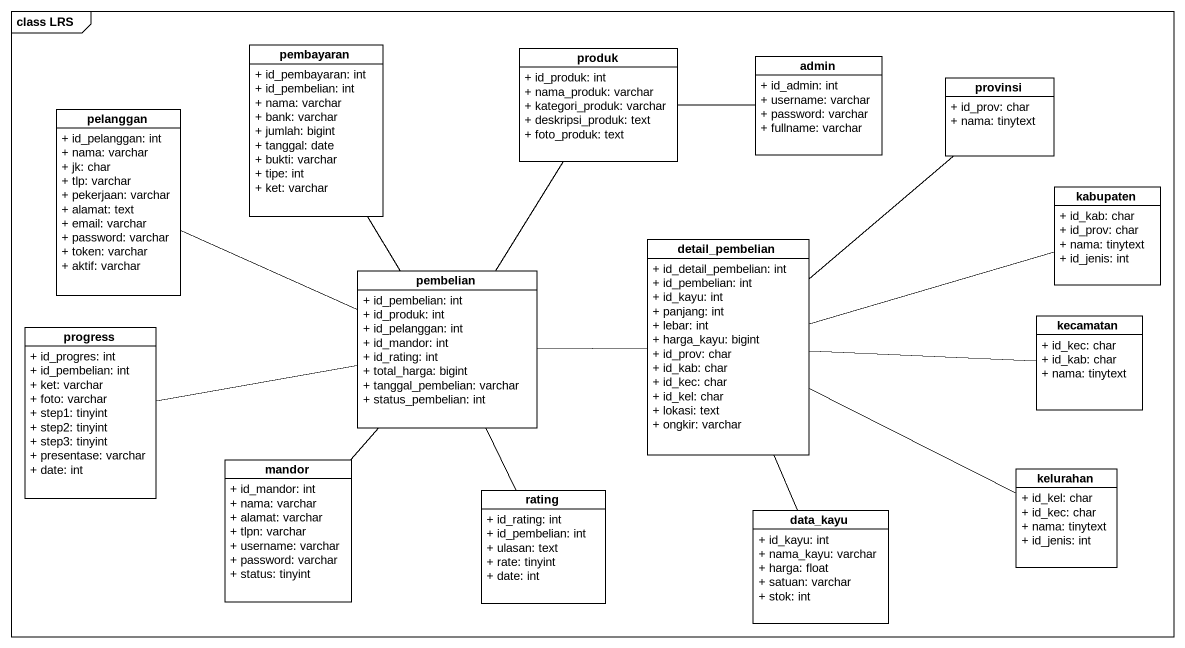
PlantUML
@startuml
mainframe class LRS
hide circle
hide empty members
skinparam classAttributeIconSize 0
class pembayaran {
  + id_pembayaran: int
  + id_pembelian: int
  + nama: varchar
  + bank: varchar
  + jumlah: bigint
  + tanggal: date
  + bukti: varchar
  + tipe: int
  + ket: varchar
}
class produk {
  + id_produk: int
  + nama_produk: varchar
  + kategori_produk: varchar
  + deskripsi_produk: text
  + foto_produk: text
}
class admin {
  + id_admin: int
  + username: varchar
  + password: varchar
  + fullname: varchar
}
class provinsi {
  + id_prov: char
  + nama: tinytext
}
class pelanggan {
  + id_pelanggan: int
  + nama: varchar
  + jk: char
  + tlp: varchar
  + pekerjaan: varchar
  + alamat: text
  + email: varchar
  + password: varchar
  + token: varchar
  + aktif: varchar
}
class kabupaten {
  + id_kab: char
  + id_prov: char
  + nama: tinytext
  + id_jenis: int
}
class detail_pembelian {
  + id_detail_pembelian: int
  + id_pembelian: int
  + id_kayu: int
  + panjang: int
  + lebar: int
  + harga_kayu: bigint
  + id_prov: char
  + id_kab: char
  + id_kec: char
  + id_kel: char
  + lokasi: text
  + ongkir: varchar
}
class pembelian {
  + id_pembelian: int
  + id_produk: int
  + id_pelanggan: int
  + id_mandor: int
  + id_rating: int
  + total_harga: bigint
  + tanggal_pembelian: varchar
  + status_pembelian: int
}
class progress {
  + id_progres: int
  + id_pembelian: int
  + ket: varchar
  + foto: varchar
  + step1: tinyint
  + step2: tinyint
  + step3: tinyint
  + presentase: varchar
  + date: int
}
class kecamatan {
  + id_kec: char
  + id_kab: char
  + nama: tinytext
}
class mandor {
  + id_mandor: int
  + nama: varchar
  + alamat: varchar
  + tlpn: varchar
  + username: varchar
  + password: varchar
  + status: tinyint
}
class rating {
  + id_rating: int
  + id_pembelian: int
  + ulasan: text
  + rate: tinyint
  + date: int
}
class kelurahan {
  + id_kel: char
  + id_kec: char
  + nama: tinytext
  + id_jenis: int
}
class data_kayu {
  + id_kayu: int
  + nama_kayu: varchar
  + harga: float
  + satuan: varchar
  + stok: int
}
admin -left- produk
pelanggan -right- pembelian
detail_pembelian -up- provinsi
detail_pembelian -right- kabupaten
detail_pembelian -right- kecamatan
detail_pembelian -right- kelurahan
detail_pembelian -- data_kayu
pembelian -up- pembayaran
pembelian -up- produk
pembelian -right- detail_pembelian
pembelian -left- progress
pembelian -- mandor
pembelian -- rating
@enduml
